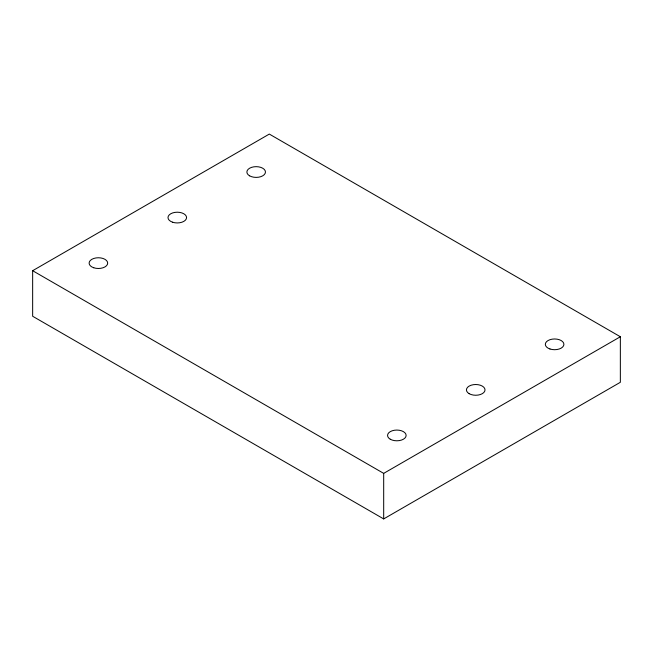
<?xml version="1.0" encoding="UTF-8"?>
<svg xmlns="http://www.w3.org/2000/svg" width="653" height="653" viewBox="0 0 653 653"><rect width="100%" height="100%" fill="white"/><g stroke="black" fill="none" stroke-linecap="round" stroke-linejoin="round"><path stroke-width="0.98" d="M32.65 270.709L269.314 134.077L620.35 336.744L620.35 382.291L383.686 518.923L32.65 316.256L32.65 270.709L383.686 473.376L620.35 336.744M383.686 473.376L383.686 518.923M469.148 393.677A9.297 5.371 0 0 0 484.706 391.269A9.297 5.371 0 0 0 473.319 384.699A9.297 5.371 0 0 0 469.148 393.677M390.265 439.224A9.297 5.371 0 0 0 405.815 436.816A9.297 5.371 0 0 0 394.428 430.245A9.297 5.371 0 0 0 390.265 439.224M549.965 348.988A9.297 5.371 0 0 0 563.906 344.335A9.297 5.371 0 0 0 549.965 339.691A9.297 5.371 0 0 0 549.965 348.988M172.629 222.224A9.297 5.371 0 0 0 186.57 217.571A9.297 5.371 0 0 0 172.629 212.927A9.297 5.371 0 0 0 172.629 222.224M249.585 175.82A9.297 5.371 0 0 0 265.142 173.42A9.297 5.371 0 0 0 253.756 166.842A9.297 5.371 0 0 0 249.585 175.82M93.738 267.763A9.297 5.371 0 0 0 107.688 263.118A9.297 5.371 0 0 0 93.738 258.474A9.297 5.371 0 0 0 93.738 267.763"/></g></svg>
